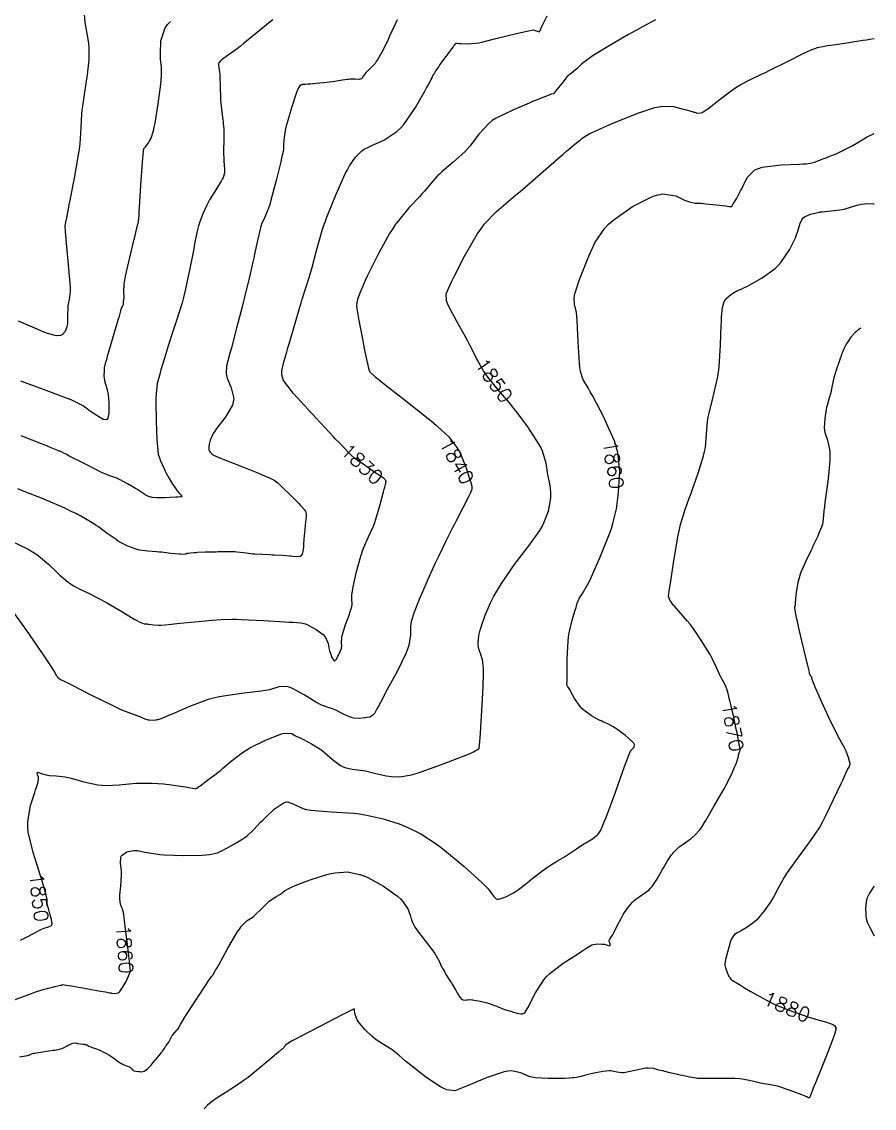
# Model space of a CAD drawing. Header units: metres. Extents: x 837477 to 838477, y 1189014 to 1191014.
# Drawn here: x 838249.4 to 838476.5, y 1189764.5 to 1190054 of the extents above; entities that cross this region are included whole.
import ezdxf

# ---------------------------------------------------------------- set-up
doc = ezdxf.new("R2010")
doc.units = ezdxf.units.M
doc.header["$LTSCALE"] = 0.3
doc.layers.add('COTAS 10', color=1, linetype='Continuous')
doc.styles.get("Standard").update_dxf_attribs({"font": 'simplex.shx'})

msp = doc.modelspace()

# ---------------------------------------------------------------- linework, layer by layer
at = {"layer": 'COTAS 10'}
for points, elevation in [([(838265.829, 1190058.137), (838266.189, 1190053.784), (838267.005, 1190049.288), (838267.138, 1190048.176), (838267.23, 1190047.12), (838267.226, 1190043.784), (838266.884, 1190040.664), (838266.762, 1190039.744), (838266.629, 1190038.801), (838266.051, 1190035.193), (838265.514, 1190031.452), (838265.406, 1190030.424), (838265.315, 1190029.4), (838265.137, 1190025.731), (838264.819, 1190021.448), (838264.641, 1190020.037), (838264.424, 1190018.527), (838263.316, 1190012.262), (838262.173, 1190006.446), (838261.934, 1190005.22), (838261.729, 1190004.161), (838261.271, 1190001.724), (838261.065, 1190000.578), (838261.02, 1190000.334), (838260.979, 1190000.12), (838260.954, 1190000), (838260.873, 1189999.611), (838260.953, 1189997.983), (838261.029, 1189997.065), (838261.129, 1189995.944), (838261.686, 1189990.208), (838262.173, 1189984.341), (838262.229, 1189983.138), (838262.25, 1189982.117), (838262.042, 1189979.952), (838261.709, 1189978.711), (838261.651, 1189978.274), (838261.609, 1189977.795), (838261.583, 1189975.727), (838261.529, 1189973.649), (838261.469, 1189973.164), (838261.39, 1189972.718), (838260.941, 1189971.433), (838260.23, 1189970.625), (838259.985, 1189970.479), (838259.719, 1189970.367), (838258.588, 1189970.245), (838256.268, 1189970.904), (838255.254, 1189971.285), (838254.078, 1189971.752), (838248.485, 1189974.157)], 1790), ([(838246.477, 1189915.665), (838251.097, 1189913.423), (838252.216, 1189912.761), (838253.266, 1189912.08), (838256.477, 1189909.469), (838258.956, 1189907.075), (838259.544, 1189906.531), (838260.089, 1189906.039), (838261.698, 1189904.69), (838263.343, 1189903.615), (838263.909, 1189903.295), (838264.524, 1189902.966), (838267.146, 1189901.698), (838270.292, 1189900.138), (838271.237, 1189899.625), (838272.214, 1189899.076), (838276.012, 1189896.801), (838279.361, 1189894.783), (838280.055, 1189894.396), (838280.649, 1189894.085), (838281.952, 1189893.582), (838282.737, 1189893.531), (838283.004, 1189893.504), (838283.293, 1189893.472), (838284.514, 1189893.308), (838285.809, 1189893.18), (838286.145, 1189893.169), (838286.47, 1189893.169), (838287.563, 1189893.262), (838289.242, 1189893.471), (838289.937, 1189893.546), (838290.732, 1189893.627), (838294.437, 1189893.981), (838298.327, 1189894.34), (838299.238, 1189894.424), (838300.078, 1189894.502), (838302.516, 1189894.73), (838305.437, 1189894.8), (838306.582, 1189894.779), (838307.873, 1189894.739), (838313.749, 1189894.449), (838319.431, 1189894.106), (838320.599, 1189894.034), (838321.592, 1189893.972), (838323.714, 1189893.83), (838324.936, 1189893.514), (838325.36, 1189893.342), (838325.823, 1189893.133), (838327.805, 1189892.076), (838329.646, 1189890.71), (838330.02, 1189890.307), (838330.333, 1189889.894), (838330.967, 1189888.328), (838330.973, 1189888.313), (838331.285, 1189886.739), (838331.392, 1189886.331), (838331.508, 1189885.934), (838332, 1189884.599), (838332.521, 1189883.758), (838332.655, 1189883.673), (838332.784, 1189883.651), (838333.213, 1189884.107), (838333.613, 1189884.953), (838333.724, 1189885.177), (838333.836, 1189885.398), (838334.239, 1189886.16), (838334.54, 1189886.973), (838334.587, 1189887.226), (838334.617, 1189887.49), (838334.595, 1189888.546), (838334.682, 1189889.973), (838334.781, 1189890.472), (838334.912, 1189891.015), (838335.659, 1189893.353), (838336.483, 1189895.633), (838336.663, 1189896.14), (838336.822, 1189896.594), (838337.223, 1189897.784), (838337.394, 1189898.608), (838337.408, 1189898.83), (838337.407, 1189899.049), (838337.285, 1189899.82), (838337.341, 1189901.398), (838337.452, 1189902.126), (838337.605, 1189902.981), (838338.504, 1189907.12), (838339.715, 1189911.613), (838339.937, 1189912.297), (838340.064, 1189912.691), (838340.419, 1189913.697), (838341.75, 1189916.729), (838343.064, 1189919.608), (838343.408, 1189920.518), (838343.743, 1189921.476), (838344.881, 1189925.342), (838345.765, 1189928.754), (838345.939, 1189929.426), (838346.083, 1189929.98), (838346.171, 1189930.313), (838346.35, 1189930.995), (838346.402, 1189931.243), (838346.411, 1189931.312), (838346.418, 1189931.383), (838346.422, 1189931.641), (838346.236, 1189931.961), (838346.123, 1189932.071), (838345.984, 1189932.189), (838345.26, 1189932.689), (838344.187, 1189933.392), (838343.828, 1189933.637), (838343.442, 1189933.904), (838341.826, 1189935.053), (838340.308, 1189936.129), (838339.984, 1189936.35), (838339.702, 1189936.538), (838339.033, 1189936.94), (838338.487, 1189937.305), (838338.283, 1189937.47), (838338.057, 1189937.663), (838337.047, 1189938.588), (838334.921, 1189940.758), (838333.991, 1189941.736), (838332.913, 1189942.876), (838332.411, 1189943.414), (838327.784, 1189948.354), (838322.745, 1189953.868), (838321.723, 1189955.031), (838320.864, 1189956.036), (838319.11, 1189958.354), (838318.686, 1189959.857), (838318.665, 1189960.349), (838318.686, 1189960.874), (838319.11, 1189963.043), (838319.98, 1189966.027), (838320.282, 1189967.065), (838320.61, 1189968.195), (838322.016, 1189973.043), (838323.446, 1189977.894), (838323.789, 1189979.026), (838324.11, 1189980.066), (838325.076, 1189983.06), (838326.005, 1189986.051), (838326.302, 1189987.089), (838326.616, 1189988.219), (838327.892, 1189993.06), (838329.537, 1189998.667), (838329.988, 1190000), (838330.083, 1190000.28), (838330.669, 1190001.92), (838333.111, 1190008.061), (838335.545, 1190013.411), (838336.125, 1190014.552), (838336.665, 1190015.545), (838338.278, 1190017.902), (838339.459, 1190019.078), (838339.727, 1190019.327), (838339.969, 1190019.543), (838340.629, 1190020.045), (838341.729, 1190020.585), (838342.249, 1190020.824), (838342.861, 1190021.103), (838345.849, 1190022.435), (838349.33, 1190024.737), (838350.253, 1190025.627), (838351.159, 1190026.627), (838354.284, 1190031.152), (838356.756, 1190035.48), (838357.251, 1190036.356), (838357.662, 1190037.091), (838358.462, 1190038.582), (838358.681, 1190039.067), (838358.727, 1190039.168), (838358.765, 1190039.255), (838358.85, 1190039.452), (838358.901, 1190039.56), (838358.918, 1190039.59), (838358.936, 1190039.622), (838359.013, 1190039.74), (838359.086, 1190039.845), (838359.116, 1190039.89), (838359.152, 1190039.947), (838359.182, 1190039.99), (838359.192, 1190040.003), (838359.203, 1190040.015), (838359.252, 1190040.063), (838359.34, 1190040.192), (838359.376, 1190040.255), (838359.418, 1190040.331), (838359.612, 1190040.704), (838360.186, 1190041.589), (838360.467, 1190041.986), (838360.801, 1190042.45), (838362.45, 1190044.676), (838364.06, 1190046.835), (838364.37, 1190047.257), (838364.62, 1190047.602), (838365.036, 1190048.212), (838365.096, 1190048.289), (838365.123, 1190048.297), (838365.154, 1190048.3), (838365.305, 1190048.266), (838365.835, 1190048.196), (838366.106, 1190048.177), (838366.431, 1190048.158), (838368.051, 1190048.091), (838370.359, 1190048.255), (838371.117, 1190048.383), (838371.927, 1190048.545), (838375.284, 1190049.427), (838375.33, 1190049.441), (838381.515, 1190050.965), (838385.667, 1190051.796), (838387.328, 1190051.242), (838388.02, 1190052.904), (838389.404, 1190055.535)], 1830), ([(838418.269, 1190054.496), (838414.972, 1190052.744), (838411.043, 1190050.531), (838409.958, 1190049.911), (838408.875, 1190049.289), (838404.972, 1190047.013), (838401.627, 1190044.958), (838400.896, 1190044.474), (838400.248, 1190044.027), (838398.61, 1190042.718), (838397.527, 1190041.692), (838397.229, 1190041.424), (838396.932, 1190041.162), (838395.865, 1190040.271), (838394.719, 1190039.362), (838394.592, 1190039.262), (838393.634, 1190037.923), (838391.556, 1190035.512), (838391.058, 1190034.764), (838390.559, 1190034.681), (838388.898, 1190034.016), (838385.988, 1190032.936), (838385.491, 1190032.686), (838384.522, 1190032.233), (838380.17, 1190030.445), (838375.736, 1190028.299), (838374.715, 1190027.619), (838373.784, 1190026.903), (838371.17, 1190024.006), (838368.881, 1190020.952), (838368.155, 1190020.136), (838367.389, 1190019.333), (838364.29, 1190016.538), (838361.335, 1190014.025), (838360.659, 1190013.399), (838360.046, 1190012.804), (838358.347, 1190010.907), (838356.661, 1190008.87), (838356.056, 1190008.187), (838355.39, 1190007.453), (838352.488, 1190004.369), (838349.203, 1190000.34), (838348.971, 1190000), (838348.298, 1189999.011), (838347.393, 1189997.588), (838344.141, 1189991.674), (838341.445, 1189986.173), (838340.892, 1189985.011), (838340.424, 1189984.005), (838339.429, 1189981.674), (838339.034, 1189980.496), (838338.943, 1189980.218), (838338.86, 1189979.959), (838338.625, 1189979.196), (838338.602, 1189978.08), (838338.652, 1189977.599), (838338.726, 1189977.043), (838339.196, 1189974.414), (838339.828, 1189971.233), (838340.003, 1189970.329), (838340.179, 1189969.416), (838340.817, 1189966.035), (838341.396, 1189963.138), (838341.535, 1189962.53), (838341.664, 1189962.006), (838342.052, 1189960.817), (838343.66, 1189959.28), (838344.557, 1189958.538), (838345.651, 1189957.657), (838351.235, 1189953.333), (838357.235, 1189948.623), (838358.591, 1189947.5), (838359.814, 1189946.455), (838360.026, 1189946.257), (838363.127, 1189943.333), (838365.321, 1189940.514), (838365.839, 1189939.66), (838366.317, 1189938.774), (838366.475, 1189938.383), (838367.719, 1189935.306), (838368.654, 1189932.296), (838368.837, 1189931.698), (838368.988, 1189931.203), (838369.259, 1189930.262), (838369.302, 1189929.968), (838369.308, 1189929.88), (838369.312, 1189929.789), (838369.311, 1189929.681), (838369.306, 1189929.436), (838368.928, 1189928.449), (838368.697, 1189927.959), (838368.412, 1189927.374), (838366.926, 1189924.48), (838365.095, 1189920.952), (838364.591, 1189919.969), (838364.089, 1189918.982), (838362.288, 1189915.395), (838360.475, 1189911.667), (838359.965, 1189910.592), (838359.453, 1189909.499), (838357.574, 1189905.395), (838355.852, 1189901.486), (838355.438, 1189900.515), (838355.051, 1189899.592), (838353.881, 1189896.664), (838353.13, 1189894.142), (838353.007, 1189893.475), (838352.921, 1189892.822), (838352.919, 1189890.579), (838352.519, 1189887.771), (838352.182, 1189886.763), (838351.747, 1189885.654), (838349.36, 1189880.813), (838346.735, 1189876.009), (838346.15, 1189874.923), (838345.627, 1189873.944), (838344.249, 1189871.289), (838344.011, 1189870.876), (838343.329, 1189869.691), (838343.093, 1189869.378), (838342.867, 1189869.121), (838342.118, 1189868.659), (838341.275, 1189868.553), (838340.988, 1189868.52), (838340.679, 1189868.485), (838339.368, 1189868.347), (838337.796, 1189868.444), (838337.321, 1189868.558), (838336.83, 1189868.71), (838334.912, 1189869.573), (838333.04, 1189870.513), (838332.576, 1189870.714), (838332.136, 1189870.889), (838330.747, 1189871.306), (838329.051, 1189871.97), (838328.418, 1189872.302), (838327.715, 1189872.697), (838324.585, 1189874.655), (838321.373, 1189876.418), (838320.617, 1189876.689), (838319.92, 1189876.867), (838317.883, 1189876.727), (838315.341, 1189876.005), (838314.325, 1189875.815), (838313.173, 1189875.63), (838307.883, 1189875.001), (838302.002, 1189874.108), (838300.477, 1189873.757), (838298.997, 1189873.36), (838294.025, 1189871.555), (838290.049, 1189869.784), (838289.196, 1189869.411), (838288.452, 1189869.088), (838286.66, 1189868.341), (838285.607, 1189868.007), (838285.329, 1189867.943), (838285.056, 1189867.893), (838284.116, 1189867.815), (838283.284, 1189867.874), (838283.079, 1189867.909), (838282.885, 1189867.953), (838282.274, 1189868.181), (838281.42, 1189868.548), (838281.071, 1189868.68), (838280.675, 1189868.825), (838278.84, 1189869.459), (838275.878, 1189870.668), (838274.77, 1189871.176), (838273.537, 1189871.759), (838268.048, 1189874.488), (838262.923, 1189877.102), (838261.921, 1189877.611), (838261.099, 1189878.028), (838259.636, 1189878.76), (838259.374, 1189878.903), (838259.31, 1189878.948), (838259.249, 1189878.996), (838259.06, 1189879.191), (838258.903, 1189879.402), (838258.864, 1189879.461), (838258.826, 1189879.519), (838258.701, 1189879.73), (838258.44, 1189880.181), (838258.315, 1189880.39), (838258.167, 1189880.636), (838257.447, 1189881.831), (838255.872, 1189884.237), (838255.186, 1189885.246), (838254.392, 1189886.405), (838250.621, 1189891.831), (838246.832, 1189897.163)], 1840), ([(838349.392, 1190054.474), (838348.415, 1190052.378), (838348.188, 1190051.886), (838347.98, 1190051.433), (838347.386, 1190050.115), (838346.786, 1190048.815), (838346.574, 1190048.373), (838346.342, 1190047.896), (838345.337, 1190045.874), (838344.172, 1190043.832), (838343.838, 1190043.342), (838343.501, 1190042.883), (838342.241, 1190041.498), (838341.16, 1190040.478), (838340.935, 1190040.25), (838340.741, 1190040.045), (838340.308, 1190039.501), (838340.116, 1190039.153), (838340.074, 1190039.071), (838340.038, 1190038.996), (838339.949, 1190038.779), (838339.64, 1190038.651), (838339.466, 1190038.632), (838339.253, 1190038.62), (838338.163, 1190038.638), (838336.832, 1190038.636), (838336.468, 1190038.612), (838336.105, 1190038.578), (838334.808, 1190038.37), (838333.264, 1190038.101), (838332.746, 1190038.028), (838332.188, 1190037.955), (838329.845, 1190037.7), (838327.704, 1190037.498), (838327.274, 1190037.46), (838326.914, 1190037.428), (838326.203, 1190037.378), (838325.848, 1190037.361), (838325.712, 1190037.352), (838325.561, 1190037.34), (838324.881, 1190037.278), (838324.195, 1190037.206), (838324.04, 1190037.188), (838323.9, 1190037.171), (838323.519, 1190037.117), (838322.994, 1190036.148), (838322.764, 1190035.555), (838322.497, 1190034.821), (838321.223, 1190030.998), (838319.987, 1190026.805), (838319.743, 1190025.839), (838319.542, 1190024.956), (838319.173, 1190022.471), (838319.103, 1190020.876), (838319.09, 1190020.555), (838319.081, 1190020.286), (838319.072, 1190019.75), (838318.785, 1190018.387), (838318.601, 1190017.598), (838318.371, 1190016.629), (838317.163, 1190011.64), (838315.779, 1190006.4), (838315.439, 1190005.273), (838315.118, 1190004.286), (838314.113, 1190001.89), (838313.275, 1190000.034), (838313.264, 1190000), (838313.059, 1189999.388), (838312.85, 1189998.684), (838312.154, 1189995.662), (838311.424, 1189992.061), (838311.194, 1189990.992), (838310.951, 1189989.893), (838309.974, 1189985.662), (838308.816, 1189980.916), (838308.46, 1189979.491), (838308.089, 1189978.019), (838306.617, 1189972.304), (838305.249, 1189967.104), (838304.942, 1189965.957), (838304.667, 1189964.936), (838303.935, 1189962.304), (838303.805, 1189960.309), (838303.91, 1189959.688), (838304.075, 1189959.039), (838305.181, 1189956.45), (838305.846, 1189953.547), (838305.733, 1189952.7), (838305.492, 1189951.834), (838303.55, 1189948.551), (838301.251, 1189945.554), (838300.784, 1189944.868), (838300.391, 1189944.245), (838299.586, 1189942.516), (838299.327, 1189941.39), (838299.279, 1189941.147), (838299.241, 1189940.934), (838299.187, 1189940.414), (838299.199, 1189940.143), (838299.202, 1189940.087), (838299.206, 1189940.039), (838299.219, 1189939.934), (838299.235, 1189939.879), (838299.247, 1189939.845), (838299.273, 1189939.78), (838299.307, 1189939.707), (838299.318, 1189939.685), (838299.33, 1189939.663), (838299.378, 1189939.576), (838299.428, 1189939.493), (838299.441, 1189939.473), (838299.454, 1189939.454), (838299.495, 1189939.398), (838299.54, 1189939.345), (838299.555, 1189939.329), (838299.571, 1189939.313), (838299.635, 1189939.248), (838299.702, 1189939.179), (838299.719, 1189939.16), (838299.735, 1189939.14), (838299.79, 1189939.068), (838299.832, 1189939.009), (838299.84, 1189938.997), (838299.847, 1189938.987), (838299.862, 1189938.969), (838300.033, 1189938.813), (838300.177, 1189938.694), (838300.222, 1189938.661), (838300.269, 1189938.627), (838300.458, 1189938.503), (838301.669, 1189937.984), (838302.361, 1189937.701), (838303.208, 1189937.357), (838307.553, 1189935.614), (838311.977, 1189933.84), (838312.873, 1189933.477), (838313.627, 1189933.171), (838315.164, 1189932.528), (838315.763, 1189932.248), (838315.926, 1189932.17), (838316.088, 1189932.092), (838316.661, 1189931.81), (838317.653, 1189931.035), (838318.079, 1189930.647), (838318.571, 1189930.184), (838320.894, 1189927.883), (838323.155, 1189925.578), (838323.607, 1189925.112), (838323.984, 1189924.72), (838324.719, 1189923.925), (838324.92, 1189923.646), (838324.96, 1189923.58), (838324.994, 1189923.518), (838325.06, 1189923.332), (838325.083, 1189923.166), (838325.09, 1189923.117), (838325.098, 1189923.066), (838325.126, 1189922.869), (838325.131, 1189922.543), (838325.123, 1189922.41), (838325.112, 1189922.259), (838325.041, 1189921.559), (838324.929, 1189920.498), (838324.893, 1189920.119), (838324.853, 1189919.703), (838324.689, 1189917.893), (838324.535, 1189916.067), (838324.501, 1189915.642), (838324.472, 1189915.251), (838324.399, 1189914.127), (838324.324, 1189913.279), (838324.293, 1189913.061), (838324.258, 1189912.851), (838324.095, 1189912.152), (838323.758, 1189911.647), (838323.614, 1189911.558), (838323.448, 1189911.491), (838322.662, 1189911.433), (838321.504, 1189911.529), (838321.102, 1189911.56), (838320.666, 1189911.592), (838318.797, 1189911.722), (838316.706, 1189911.849), (838316.13, 1189911.879), (838315.554, 1189911.907), (838313.484, 1189911.99), (838311.47, 1189912.105), (838310.93, 1189912.152), (838310.397, 1189912.207), (838308.537, 1189912.461), (838306.701, 1189912.689), (838306.183, 1189912.728), (838305.662, 1189912.755), (838303.745, 1189912.765), (838301.718, 1189912.703), (838301.126, 1189912.686), (838300.522, 1189912.668), (838298.233, 1189912.602), (838296.186, 1189912.528), (838295.735, 1189912.506), (838295.334, 1189912.482), (838294.303, 1189912.39), (838293.729, 1189912.31), (838293.617, 1189912.294), (838293.525, 1189912.281), (838293.359, 1189912.257), (838293.263, 1189912.228), (838293.214, 1189912.212), (838293.156, 1189912.193), (838292.866, 1189912.095), (838292.08, 1189912.057), (838291.708, 1189912.076), (838291.27, 1189912.108), (838289.134, 1189912.329), (838286.618, 1189912.605), (838285.941, 1189912.671), (838285.272, 1189912.734), (838282.926, 1189912.924), (838280.721, 1189913.219), (838280.141, 1189913.348), (838279.574, 1189913.496), (838277.637, 1189914.203), (838275.672, 1189915.239), (838275.088, 1189915.596), (838274.487, 1189915.984), (838272.17, 1189917.637), (838269.804, 1189919.36), (838269.173, 1189919.792), (838268.551, 1189920.204), (838266.389, 1189921.531), (838264.632, 1189922.517), (838264.266, 1189922.715), (838263.952, 1189922.88), (838263.25, 1189923.206), (838262.745, 1189923.408), (838262.555, 1189923.495), (838262.342, 1189923.596), (838261.394, 1189924.073), (838259.688, 1189924.866), (838258.998, 1189925.166), (838258.215, 1189925.501), (838254.6, 1189926.998), (838250.493, 1189928.672), (838249.4, 1189929.117), (838248.325, 1189929.555)], 1820), ([(838249.046, 1189958.322), (838255.09, 1189956.11), (838261.194, 1189953.794), (838262.452, 1189953.279), (838263.524, 1189952.82), (838265.835, 1189951.619), (838266.891, 1189950.819), (838267.171, 1189950.612), (838267.446, 1189950.412), (838268.396, 1189949.74), (838269.363, 1189949.107), (838269.648, 1189948.931), (838269.941, 1189948.754), (838271.065, 1189948.111), (838272.023, 1189947.964), (838272.211, 1189948.1), (838272.367, 1189948.313), (838272.654, 1189949.719), (838272.685, 1189951.502), (838272.68, 1189951.952), (838272.668, 1189952.384), (838272.576, 1189953.788), (838272.387, 1189955.065), (838272.314, 1189955.416), (838272.233, 1189955.767), (838271.867, 1189957.028), (838271.533, 1189958.225), (838271.472, 1189958.536), (838271.425, 1189958.837), (838271.367, 1189959.85), (838271.397, 1189960.72), (838271.406, 1189960.932), (838271.414, 1189961.13), (838271.445, 1189961.74), (838271.789, 1189963.236), (838271.995, 1189963.992), (838272.249, 1189964.897), (838273.565, 1189969.403), (838274.893, 1189973.891), (838275.155, 1189974.784), (838275.371, 1189975.526), (838275.768, 1189976.944), (838275.895, 1189977.377), (838275.94, 1189977.497), (838275.99, 1189977.618), (838276.209, 1189978.059), (838276.405, 1189978.502), (838276.442, 1189978.624), (838276.47, 1189978.747), (838276.508, 1189979.19), (838276.513, 1189979.582), (838276.521, 1189979.673), (838276.531, 1189979.756), (838276.595, 1189979.991), (838276.634, 1189980.401), (838276.63, 1189980.595), (838276.62, 1189980.823), (838276.527, 1189981.936), (838276.698, 1189984.168), (838276.854, 1189985.102), (838277.056, 1189986.173), (838278.178, 1189991.182), (838279.345, 1189996.028), (838279.577, 1189996.996), (838279.769, 1189997.801), (838280.13, 1189999.36), (838280.224, 1189999.795), (838280.248, 1189999.892), (838280.271, 1189999.979), (838280.278, 1190000), (838280.343, 1190000.208), (838280.406, 1190000.386), (838280.422, 1190000.44), (838280.439, 1190000.497), (838280.494, 1190000.719), (838280.624, 1190002.354), (838280.688, 1190003.301), (838280.763, 1190004.463), (838281.135, 1190010.446), (838281.531, 1190016.429), (838281.622, 1190017.592), (838281.705, 1190018.54), (838281.938, 1190020.18), (838282.161, 1190020.47), (838282.238, 1190020.567), (838282.321, 1190020.671), (838282.678, 1190021.108), (838283.104, 1190021.685), (838283.231, 1190021.877), (838283.362, 1190022.084), (838283.87, 1190022.948), (838284.484, 1190024.931), (838284.682, 1190025.843), (838284.892, 1190026.913), (838285.754, 1190032.085), (838286.451, 1190037.369), (838286.558, 1190038.509), (838286.627, 1190039.509), (838286.564, 1190041.952), (838286.356, 1190043.94), (838286.334, 1190044.653), (838286.327, 1190045.436), (838286.43, 1190048.851), (838287.572, 1190052.374), (838288.221, 1190053.225), (838289.014, 1190054.023)], 1800), ([(838316.298, 1190054.513), (838315.577, 1190053.932), (838312.1, 1190051.073), (838308.391, 1190048.044), (838307.522, 1190047.357), (838306.723, 1190046.735), (838304.41, 1190045.037), (838302.881, 1190043.959), (838302.576, 1190043.729), (838302.323, 1190043.528), (838301.837, 1190043.048), (838301.754, 1190042.674), (838301.756, 1190042.54), (838301.768, 1190042.392), (838301.9, 1190041.747), (838302.069, 1190040.532), (838302.104, 1190040.025), (838302.135, 1190039.444), (838302.204, 1190036.728), (838302.298, 1190033.725), (838302.343, 1190032.964), (838302.397, 1190032.233), (838302.664, 1190029.843), (838302.937, 1190027.817), (838302.996, 1190027.315), (838303.047, 1190026.838), (838303.17, 1190025.329), (838303.217, 1190023.972), (838303.22, 1190023.592), (838303.219, 1190023.209), (838303.181, 1190021.808), (838303.15, 1190020.253), (838303.154, 1190019.773), (838303.163, 1190019.272), (838303.242, 1190017.283), (838303.333, 1190015.426), (838303.35, 1190015.008), (838303.365, 1190014.631), (838303.387, 1190013.614), (838303.03, 1190012.475), (838302.805, 1190012.021), (838302.526, 1190011.506), (838301.06, 1190009.144), (838299.421, 1190006.496), (838299.033, 1190005.802), (838298.672, 1190005.124), (838297.606, 1190002.813), (838296.828, 1190000.703), (838296.65, 1190000.151), (838296.604, 1190000), (838296.487, 1189999.614), (838296.033, 1189997.792), (838295.523, 1189995.207), (838295.326, 1189994.189), (838295.105, 1189993.039), (838294.102, 1189987.792), (838292.865, 1189982.015), (838292.495, 1189980.53), (838292.114, 1189979.096), (838290.639, 1189974.329), (838289.194, 1189970.094), (838288.832, 1189968.994), (838288.486, 1189967.925), (838287.372, 1189964.329), (838286.47, 1189961.228), (838286.257, 1189960.472), (838286.061, 1189959.76), (838285.486, 1189957.557), (838285.151, 1189954.86), (838285.106, 1189953.836), (838285.081, 1189952.691), (838285.165, 1189947.557), (838285.388, 1189942.612), (838285.451, 1189941.588), (838285.515, 1189940.712), (838285.749, 1189938.793), (838286.047, 1189937.788), (838286.15, 1189937.489), (838286.262, 1189937.18), (838286.741, 1189935.989), (838287.362, 1189934.658), (838287.563, 1189934.261), (838287.777, 1189933.851), (838288.657, 1189932.267), (838289.57, 1189930.754), (838289.805, 1189930.39), (838290.033, 1189930.048), (838290.793, 1189929.012), (838291.403, 1189928.264), (838291.537, 1189928.104), (838291.655, 1189927.966), (838291.953, 1189927.638), (838292.026, 1189927.48), (838292.003, 1189927.448), (838291.961, 1189927.421), (838291.65, 1189927.367), (838290.973, 1189927.327), (838290.7, 1189927.31), (838290.389, 1189927.29), (838288.956, 1189927.194), (838287.378, 1189927.113), (838286.975, 1189927.102), (838286.588, 1189927.096), (838285.314, 1189927.115), (838284.238, 1189927.219), (838283.976, 1189927.267), (838283.73, 1189927.322), (838282.968, 1189927.59), (838282.278, 1189927.958), (838282.076, 1189928.076), (838281.869, 1189928.202), (838281.083, 1189928.717), (838280.037, 1189929.392), (838279.666, 1189929.618), (838279.26, 1189929.862), (838277.501, 1189930.887), (838275.616, 1189931.89), (838275.131, 1189932.121), (838274.662, 1189932.331), (838273.098, 1189932.92), (838271.063, 1189933.734), (838270.296, 1189934.086), (838269.441, 1189934.492), (838265.617, 1189936.417), (838262.043, 1189938.267), (838261.345, 1189938.627), (838260.773, 1189938.92), (838259.763, 1189939.428), (838259.523, 1189939.526), (838259.345, 1189939.598), (838258.941, 1189939.763), (838257.166, 1189940.473), (838256.208, 1189940.855), (838255.049, 1189941.317), (838249.179, 1189943.656)], 1810), ([(838249.076, 1189809.262), (838249.779, 1189809.618), (838250.454, 1189809.966), (838252.65, 1189811.164), (838254.463, 1189812.115), (838254.896, 1189812.308), (838255.3, 1189812.47), (838256.51, 1189812.801), (838257.254, 1189813.18), (838257.364, 1189813.371), (838257.432, 1189813.601), (838257.331, 1189814.744), (838256.973, 1189816.039), (838256.879, 1189816.364), (838256.787, 1189816.674), (838256.475, 1189817.673), (838256.248, 1189818.49), (838256.21, 1189818.685), (838256.183, 1189818.867), (838256.175, 1189819.413), (838256.115, 1189820.179), (838256.056, 1189820.499), (838255.978, 1189820.866), (838255.543, 1189822.584), (838254.719, 1189825.348), (838254.397, 1189826.375), (838254.033, 1189827.517), (838252.833, 1189831.195), (838252.379, 1189832.584), (838251.104, 1189838.05), (838250.979, 1189839.443), (838250.953, 1189840.784), (838251.686, 1189845.19), (838252.838, 1189848.621), (838253.077, 1189849.347), (838253.281, 1189849.976), (838253.73, 1189851.439), (838253.84, 1189852.251), (838253.83, 1189852.469), (838253.804, 1189852.684), (838253.565, 1189853.439), (838253.504, 1189853.929), (838253.59, 1189853.977), (838253.72, 1189853.988), (838254.562, 1189853.712), (838255.866, 1189853.287), (838256.288, 1189853.205), (838256.736, 1189853.137), (838258.574, 1189853.018), (838260.923, 1189852.772), (838261.693, 1189852.624), (838262.516, 1189852.441), (838265.918, 1189851.491), (838269.64, 1189850.646), (838270.664, 1189850.529), (838271.685, 1189850.462), (838275.348, 1189850.644), (838278.904, 1189851.029), (838279.858, 1189851.09), (838280.798, 1189851.131), (838284.083, 1189851.118), (838287.099, 1189850.925), (838287.87, 1189850.854), (838288.614, 1189850.775), (838291.068, 1189850.425), (838293.037, 1189850.081), (838293.475, 1189850.007), (838293.867, 1189849.941), (838294.893, 1189849.775), (838295.509, 1189849.71), (838295.642, 1189849.707), (838295.758, 1189849.71), (838296.041, 1189849.778), (838296.455, 1189850.081), (838296.654, 1189850.233), (838296.889, 1189850.414), (838298.043, 1189851.316), (838299.311, 1189852.293), (838299.619, 1189852.522), (838299.907, 1189852.732), (838300.793, 1189853.342), (838301.927, 1189854.2), (838302.373, 1189854.567), (838302.876, 1189854.99), (838305.167, 1189856.985), (838308.185, 1189859.282), (838309.146, 1189859.895), (838310.162, 1189860.498), (838314.284, 1189862.594), (838318.09, 1189864.091), (838318.907, 1189864.317), (838319.621, 1189864.461), (838321.345, 1189864.298), (838322.263, 1189863.724), (838322.469, 1189863.608), (838322.655, 1189863.511), (838323.152, 1189863.316), (838323.895, 1189863.01), (838324.235, 1189862.843), (838324.634, 1189862.641), (838326.561, 1189861.611), (838328.829, 1189860.204), (838329.442, 1189859.763), (838330.05, 1189859.299), (838332.194, 1189857.44), (838334.278, 1189855.816), (838334.848, 1189855.502), (838335.416, 1189855.246), (838337.44, 1189854.808), (838339.618, 1189854.6), (838340.282, 1189854.49), (838340.973, 1189854.356), (838343.688, 1189853.68), (838346.427, 1189853.034), (838347.134, 1189852.918), (838347.817, 1189852.831), (838350.097, 1189852.744), (838353.208, 1189853.345), (838354.415, 1189853.691), (838355.773, 1189854.115), (838360.241, 1189855.697), (838361.926, 1189856.294), (838367.691, 1189858.553), (838368.803, 1189859.027), (838369.706, 1189859.436), (838371.221, 1189860.364), (838371.422, 1189862.218), (838371.497, 1189863.21), (838371.58, 1189864.411), (838371.95, 1189870.475), (838372.279, 1189876.718), (838372.337, 1189878.03), (838372.38, 1189879.163), (838372.416, 1189881.75), (838372.262, 1189883.158), (838372.187, 1189883.547), (838372.096, 1189883.936), (838371.651, 1189885.338), (838371.22, 1189886.619), (838371.138, 1189886.932), (838371.074, 1189887.227), (838370.977, 1189888.141), (838371.017, 1189888.973), (838371.038, 1189889.217), (838371.063, 1189889.466), (838371.191, 1189890.413), (838371.542, 1189891.842), (838371.709, 1189892.396), (838371.906, 1189893.018), (838372.869, 1189895.834), (838374.235, 1189899.122), (838374.686, 1189900.041), (838375.169, 1189900.964), (838377.175, 1189904.329), (838379.637, 1189907.925), (838380.407, 1189908.994), (838381.215, 1189910.094), (838384.452, 1189914.329), (838387.376, 1189918.445), (838387.987, 1189919.47), (838388.511, 1189920.445), (838389.688, 1189923.552), (838390.168, 1189926.004), (838390.254, 1189926.566), (838390.318, 1189927.077), (838390.38, 1189928.503), (838390.269, 1189929.607), (838390.225, 1189929.916), (838390.175, 1189930.225), (838389.944, 1189931.353), (838389.652, 1189932.818), (838389.562, 1189933.34), (838389.469, 1189933.913), (838389.102, 1189936.401), (838388.129, 1189939.575), (838387.653, 1189940.58), (838387.088, 1189941.639), (838384.398, 1189945.771), (838384.302, 1189945.918), (838381.024, 1189950.271), (838380.149, 1189951.377), (838379.974, 1189951.594), (838379.287, 1189952.439), (838376.293, 1189955.918), (838373.647, 1189959.143), (838373.006, 1189960.046), (838372.404, 1189960.953), (838370.559, 1189964.266), (838369.102, 1189967.175), (838368.772, 1189967.832), (838368.206, 1189968.899), (838367.61, 1189970.001), (838365.201, 1189974.266), (838363.186, 1189978.103), (838362.837, 1189978.935), (838362.58, 1189979.666), (838362.409, 1189981.474), (838363.42, 1189983.709), (838363.908, 1189984.711), (838364.487, 1189985.878), (838367.33, 1189991.474), (838370.726, 1189997.371), (838371.654, 1189998.728), (838372.575, 1189999.966), (838372.607, 1190000), (838375.857, 1190003.439), (838379.623, 1190006.612), (838380.851, 1190007.659), (838382.158, 1190008.78), (838387.546, 1190013.439), (838392.555, 1190017.779), (838393.624, 1190018.699), (838394.555, 1190019.496), (838396.767, 1190021.357), (838397.942, 1190022.304), (838398.219, 1190022.526), (838398.474, 1190022.73), (838399.222, 1190023.321), (838400.25, 1190023.941), (838400.682, 1190024.163), (838401.179, 1190024.408), (838403.508, 1190025.473), (838406.713, 1190026.841), (838407.762, 1190027.276), (838408.881, 1190027.736), (838413.508, 1190029.6), (838418.073, 1190031.102), (838419.154, 1190031.333), (838420.155, 1190031.485), (838423.107, 1190031.363), (838425.239, 1190030.796), (838425.723, 1190030.666), (838426.16, 1190030.547), (838427.356, 1190030.215), (838428.222, 1190029.973), (838428.452, 1190029.911), (838428.678, 1190029.852), (838429.458, 1190029.653), (838430.332, 1190029.71), (838430.617, 1190029.811), (838430.921, 1190029.949), (838432.174, 1190030.755), (838433.746, 1190031.971), (838434.25, 1190032.367), (838434.784, 1190032.789), (838436.965, 1190034.53), (838439.393, 1190036.298), (838440.084, 1190036.737), (838440.782, 1190037.155), (838443.37, 1190038.484), (838446.51, 1190039.963), (838447.556, 1190040.476), (838448.678, 1190041.033), (838453.37, 1190043.42), (838457.762, 1190045.619), (838458.696, 1190046.059), (838459.506, 1190046.426), (838461.413, 1190047.14), (838463.274, 1190047.476), (838464.057, 1190047.604), (838464.955, 1190047.748), (838469.163, 1190048.394), (838473.5, 1190049.044), (838474.479, 1190049.19), (838475.362, 1190049.322), (838476.514, 1190049.491)], 1850), ([(838247.585, 1189793.472), (838251.941, 1189795.072), (838252.846, 1189795.394), (838253.621, 1189795.663), (838255.331, 1189796.198), (838256.138, 1189796.383), (838256.343, 1189796.432), (838256.539, 1189796.481), (838257.184, 1189796.649), (838257.817, 1189796.814), (838258.008, 1189796.861), (838258.205, 1189796.907), (838258.97, 1189797.078), (838259.65, 1189797.234), (838259.794, 1189797.272), (838259.918, 1189797.307), (838260.205, 1189797.413), (838261.268, 1189797.314), (838261.881, 1189797.22), (838262.633, 1189797.096), (838266.498, 1189796.409), (838270.353, 1189795.702), (838271.098, 1189795.566), (838271.704, 1189795.455), (838272.726, 1189795.272), (838273.004, 1189795.228), (838273.14, 1189795.206), (838273.301, 1189795.18), (838274.096, 1189795.047), (838275.039, 1189795.231), (838275.293, 1189795.404), (838275.545, 1189795.629), (838276.43, 1189796.884), (838277.169, 1189798.288), (838277.328, 1189798.608), (838277.468, 1189798.898), (838277.809, 1189799.696), (838277.995, 1189800.208), (838278.037, 1189800.318), (838278.074, 1189800.414), (838278.174, 1189800.645), (838278.241, 1189800.766), (838278.258, 1189800.792), (838278.274, 1189800.815), (838278.327, 1189800.874), (838278.232, 1189802.022), (838278.156, 1189802.731), (838278.057, 1189803.611), (838277.518, 1189808.205), (838276.96, 1189812.865), (838276.849, 1189813.786), (838276.757, 1189814.547), (838276.583, 1189815.965), (838276.535, 1189816.29), (838276.523, 1189816.363), (838276.511, 1189816.428), (838276.473, 1189816.6), (838276.438, 1189816.734), (838276.429, 1189816.775), (838276.42, 1189816.818), (838276.387, 1189816.989), (838276.343, 1189817.174), (838276.328, 1189817.227), (838276.31, 1189817.28), (838276.234, 1189817.475), (838276.194, 1189817.574), (838276.098, 1189817.809), (838276.043, 1189817.95), (838275.981, 1189818.111), (838275.694, 1189818.865), (838275.496, 1189820.155), (838275.489, 1189820.654), (838275.504, 1189821.214), (838275.731, 1189823.751), (838275.95, 1189826.457), (838275.959, 1189827.124), (838275.946, 1189827.755), (838275.713, 1189829.74), (838275.737, 1189831.269), (838275.885, 1189831.614), (838276.095, 1189831.924), (838277.368, 1189832.76), (838279.129, 1189833.13), (838279.647, 1189833.146), (838280.178, 1189833.126), (838282.205, 1189832.742), (838285.062, 1189832.226), (838286.116, 1189832.123), (838287.284, 1189832.036), (838292.451, 1189831.867), (838297.444, 1189831.939), (838298.501, 1189832.004), (838299.418, 1189832.09), (838301.553, 1189832.565), (838302.989, 1189833.289), (838303.463, 1189833.533), (838303.971, 1189833.794), (838306.086, 1189834.893), (838308.285, 1189836.225), (838308.846, 1189836.634), (838309.386, 1189837.06), (838311.166, 1189838.743), (838313.005, 1189840.662), (838313.583, 1189841.237), (838314.191, 1189841.831), (838316.633, 1189844.132), (838319.037, 1189845.811), (838319.621, 1189846.012), (838320.169, 1189846.1), (838321.85, 1189845.464), (838324.265, 1189844.318), (838325.275, 1189844.084), (838326.434, 1189843.886), (838331.85, 1189843.471), (838337.851, 1189843.078), (838339.378, 1189842.894), (838340.847, 1189842.677), (838345.663, 1189841.621), (838349.894, 1189840.236), (838350.994, 1189839.812), (838352.063, 1189839.37), (838355.663, 1189837.626), (838359.512, 1189835.154), (838360.737, 1189834.252), (838362.032, 1189833.257), (838367.287, 1189828.877), (838371.951, 1189824.632), (838372.874, 1189823.721), (838373.637, 1189822.924), (838375.063, 1189821.001), (838375.801, 1189820.258), (838376.132, 1189820.206), (838376.516, 1189820.22), (838378.359, 1189820.823), (838380.376, 1189821.871), (838380.871, 1189822.166), (838381.339, 1189822.462), (838382.797, 1189823.547), (838384.235, 1189824.749), (838384.434, 1189824.91), (838384.69, 1189825.118), (838385.17, 1189825.504), (838387.109, 1189827.03), (838389.147, 1189828.536), (838389.69, 1189828.91), (838390.224, 1189829.264), (838392.072, 1189830.385), (838393.942, 1189831.48), (838394.489, 1189831.817), (838395.049, 1189832.169), (838397.177, 1189833.565), (838399.174, 1189834.892), (838399.652, 1189835.202), (838400.097, 1189835.486), (838401.432, 1189836.303), (838402.451, 1189837.048), (838402.697, 1189837.286), (838402.927, 1189837.539), (838403.629, 1189838.568), (838404.58, 1189840.77), (838404.967, 1189841.761), (838405.408, 1189842.918), (838407.449, 1189848.475), (838409.461, 1189854.056), (838409.884, 1189855.227), (838410.249, 1189856.236), (838411.084, 1189858.531), (838411.588, 1189859.611), (838411.746, 1189859.855), (838411.911, 1189860.074), (838412.57, 1189860.666), (838412.639, 1189861.407), (838412.433, 1189861.72), (838412.128, 1189862.08), (838410.213, 1189863.77), (838407.938, 1189865.458), (838407.406, 1189865.817), (838406.917, 1189866.129), (838405.508, 1189866.865), (838404.159, 1189867.457), (838403.708, 1189867.679), (838403.223, 1189867.926), (838401.195, 1189869.029), (838399.134, 1189870.514), (838398.63, 1189871.002), (838398.154, 1189871.524), (838396.673, 1189873.689), (838395.601, 1189875.642), (838395.383, 1189876.031), (838395.198, 1189876.353), (838394.817, 1189876.969), (838394.692, 1189877.148), (838394.67, 1189877.195), (838394.653, 1189877.241), (838394.633, 1189877.399), (838394.655, 1189878.539), (838394.663, 1189879.203), (838394.672, 1189880.019), (838394.712, 1189884.227), (838394.935, 1189888.961), (838395.059, 1189890.109), (838395.209, 1189891.186), (838395.979, 1189894.489), (838396.77, 1189896.919), (838396.935, 1189897.446), (838397.076, 1189897.91), (838397.389, 1189899.059), (838397.702, 1189899.899), (838397.843, 1189900.168), (838398.007, 1189900.453), (838398.796, 1189901.612), (838400.108, 1189903.914), (838400.602, 1189904.919), (838401.152, 1189906.082), (838403.612, 1189911.612), (838405.981, 1189917.544), (838406.475, 1189918.961), (838406.898, 1189920.28), (838407.842, 1189924.23), (838408.271, 1189927.779), (838408.37, 1189928.845), (838408.461, 1189929.947), (838408.718, 1189934.23), (838408.192, 1189939.182), (838407.789, 1189940.705), (838407.275, 1189942.296), (838405.389, 1189946.559), (838404.488, 1189948.592), (838401.501, 1189954.219), (838400.86, 1189955.388), (838400.301, 1189956.387), (838399.119, 1189958.322), (838398.954, 1189958.592), (838398.253, 1189960.809), (838398.101, 1189961.818), (838397.967, 1189962.997), (838397.633, 1189968.679), (838397.352, 1189974.348), (838397.251, 1189975.518), (838397.14, 1189976.516), (838396.654, 1189978.679), (838396.522, 1189980.319), (838396.633, 1189980.988), (838396.808, 1189981.749), (838397.976, 1189985.273), (838399.578, 1189989.318), (838400.028, 1189990.409), (838400.48, 1189991.487), (838402.136, 1189995.273), (838404.686, 1189998.981), (838405.692, 1190000), (838405.703, 1190000.011), (838406.855, 1190001.041), (838412.136, 1190004.77), (838417.644, 1190007.477), (838418.939, 1190007.863), (838420.134, 1190008.091), (838423.62, 1190007.602), (838426.141, 1190006.382), (838426.729, 1190006.15), (838427.268, 1190005.962), (838428.816, 1190005.665), (838430.424, 1190005.592), (838431.001, 1190005.546), (838431.636, 1190005.488), (838434.403, 1190005.186), (838436.937, 1190004.883), (838437.424, 1190004.825), (838437.818, 1190004.779), (838438.466, 1190004.705), (838438.515, 1190004.705), (838438.53, 1190004.706), (838438.74, 1190005.056), (838438.868, 1190005.276), (838439.028, 1190005.55), (838439.858, 1190006.986), (838440.911, 1190008.909), (838441.211, 1190009.491), (838441.514, 1190010.095), (838442.638, 1190012.453), (838444.721, 1190014.496), (838445.628, 1190014.901), (838446.679, 1190015.237), (838451.668, 1190015.868), (838456.548, 1190016.049), (838457.529, 1190016.1), (838458.35, 1190016.153), (838459.982, 1190016.347), (838460.568, 1190016.554), (838460.729, 1190016.613), (838460.891, 1190016.674), (838461.474, 1190016.902), (838462.035, 1190017.123), (838462.183, 1190017.18), (838462.328, 1190017.234), (838462.824, 1190017.412), (838463.654, 1190017.726), (838464.01, 1190017.866), (838464.419, 1190018.029), (838466.351, 1190018.81), (838469.013, 1190020.065), (838469.883, 1190020.526), (838470.809, 1190021.036), (838474.636, 1190023.293), (838476.514, 1190024.233)], 1860), ([(838248.769, 1189778.166), (838249.852, 1189778.378), (838250.879, 1189778.564), (838251.078, 1189778.601), (838251.242, 1189778.632), (838251.527, 1189778.691), (838251.597, 1189778.738), (838251.624, 1189778.761), (838251.656, 1189778.788), (838251.799, 1189778.925), (838252.462, 1189779.13), (838252.821, 1189779.2), (838253.256, 1189779.277), (838255.462, 1189779.605), (838257.719, 1189779.918), (838258.186, 1189779.985), (838258.585, 1189780.045), (838259.457, 1189780.19), (838260.028, 1189780.391), (838260.239, 1189780.486), (838260.471, 1189780.598), (838261.498, 1189781.143), (838262.513, 1189781.657), (838262.738, 1189781.75), (838262.939, 1189781.82), (838263.462, 1189781.895), (838263.921, 1189781.819), (838264.081, 1189781.795), (838264.255, 1189781.769), (838265.004, 1189781.666), (838265.698, 1189781.573), (838265.838, 1189781.554), (838265.955, 1189781.538), (838266.187, 1189781.504), (838266.275, 1189781.487), (838266.301, 1189781.482), (838266.327, 1189781.476), (838266.427, 1189781.451), (838266.528, 1189781.419), (838266.555, 1189781.409), (838266.582, 1189781.398), (838266.677, 1189781.354), (838266.825, 1189781.279), (838266.885, 1189781.249), (838266.954, 1189781.215), (838267.273, 1189781.056), (838267.773, 1189780.836), (838267.956, 1189780.763), (838268.158, 1189780.685), (838269.049, 1189780.36), (838269.967, 1189780.015), (838270.187, 1189779.925), (838270.391, 1189779.837), (838271.006, 1189779.539), (838271.565, 1189779.233), (838271.735, 1189779.141), (838271.912, 1189779.045), (838272.604, 1189778.67), (838273.392, 1189778.192), (838273.629, 1189778.031), (838273.875, 1189777.857), (838274.829, 1189777.127), (838275.817, 1189776.43), (838276.084, 1189776.277), (838276.347, 1189776.143), (838277.273, 1189775.802), (838278.041, 1189775.535), (838278.204, 1189775.446), (838278.346, 1189775.351), (838278.683, 1189774.954), (838278.974, 1189774.59), (838279.088, 1189774.516), (838279.217, 1189774.454), (838279.801, 1189774.323), (838280.455, 1189774.275), (838280.628, 1189774.264), (838280.797, 1189774.254), (838281.377, 1189774.226), (838281.948, 1189774.331), (838282.11, 1189774.405), (838282.275, 1189774.498), (838282.887, 1189774.996), (838283.5, 1189775.634), (838283.665, 1189775.815), (838283.829, 1189775.998), (838284.405, 1189776.678), (838284.994, 1189777.387), (838285.165, 1189777.589), (838285.34, 1189777.794), (838286.003, 1189778.552), (838286.624, 1189779.299), (838286.773, 1189779.496), (838286.912, 1189779.69), (838287.33, 1189780.354), (838287.679, 1189780.944), (838287.775, 1189781.09), (838287.869, 1189781.23), (838288.205, 1189781.673), (838288.529, 1189782.118), (838288.616, 1189782.259), (838288.702, 1189782.408), (838289.001, 1189783.008), (838289.361, 1189783.655), (838289.485, 1189783.833), (838289.62, 1189784.01), (838290.194, 1189784.647), (838290.81, 1189785.36), (838290.971, 1189785.585), (838291.128, 1189785.823), (838291.661, 1189786.783), (838292.651, 1189788.498), (838293.096, 1189789.211), (838293.616, 1189790.028), (838296.111, 1189793.839), (838298.512, 1189797.452), (838298.972, 1189798.143), (838299.344, 1189798.701), (838299.948, 1189799.599), (838299.973, 1189799.623), (838299.987, 1189799.635), (838300.012, 1189799.655), (838300.042, 1189799.681), (838300.053, 1189799.691), (838300.065, 1189799.703), (838300.114, 1189799.753), (838300.163, 1189799.807), (838300.185, 1189799.833), (838300.215, 1189799.873), (838300.253, 1189799.928), (838300.269, 1189799.95), (838300.287, 1189799.974), (838300.371, 1189800.088), (838301.021, 1189801.228), (838301.397, 1189801.899), (838301.857, 1189802.726), (838304.224, 1189806.996), (838306.804, 1189811.355), (838307.398, 1189812.237), (838307.941, 1189812.978), (838309.468, 1189814.482), (838310.766, 1189815.319), (838311.164, 1189815.639), (838311.579, 1189815.998), (838313.22, 1189817.615), (838314.886, 1189819.252), (838315.318, 1189819.624), (838315.736, 1189819.96), (838317.142, 1189820.881), (838318.294, 1189821.534), (838318.553, 1189821.702), (838318.787, 1189821.864), (838319.414, 1189822.402), (838320.733, 1189823.155), (838321.402, 1189823.453), (838322.203, 1189823.789), (838326.194, 1189825.326), (838330.679, 1189826.74), (838331.792, 1189826.999), (838332.848, 1189827.2), (838336.194, 1189827.446), (838339.47, 1189826.784), (838340.482, 1189826.412), (838341.538, 1189825.959), (838345.732, 1189823.64), (838349.475, 1189820.955), (838350.247, 1189820.269), (838350.905, 1189819.609), (838352.328, 1189817.437), (838352.911, 1189815.681), (838353.039, 1189815.285), (838353.152, 1189814.926), (838353.442, 1189813.954), (838354.083, 1189812.771), (838354.418, 1189812.279), (838354.821, 1189811.716), (838356.846, 1189809.09), (838358.946, 1189806.331), (838359.397, 1189805.684), (838359.791, 1189805.087), (838360.743, 1189803.352), (838361.251, 1189802.187), (838361.366, 1189801.949), (838361.47, 1189801.747), (838361.75, 1189801.324), (838361.917, 1189801.13), (838361.949, 1189801.073), (838361.974, 1189801.015), (838362.014, 1189800.792), (838362.15, 1189800.429), (838362.236, 1189800.281), (838362.344, 1189800.113), (838362.907, 1189799.338), (838363.644, 1189798.279), (838363.862, 1189797.932), (838364.085, 1189797.562), (838364.939, 1189796.032), (838365.727, 1189794.632), (838365.909, 1189794.344), (838366.075, 1189794.098), (838366.543, 1189793.57), (838366.908, 1189793.381), (838367.009, 1189793.35), (838367.11, 1189793.327), (838367.475, 1189793.322), (838367.863, 1189793.372), (838367.978, 1189793.384), (838368.097, 1189793.396), (838368.556, 1189793.432), (838369.3, 1189793.389), (838369.599, 1189793.35), (838369.938, 1189793.299), (838371.498, 1189793.021), (838373.35, 1189792.573), (838373.873, 1189792.416), (838374.4, 1189792.245), (838376.341, 1189791.508), (838377.984, 1189790.834), (838378.323, 1189790.703), (838378.612, 1189790.597), (838379.238, 1189790.412), (838379.727, 1189790.31), (838379.93, 1189790.255), (838380.162, 1189790.189), (838381.243, 1189789.854), (838382.345, 1189789.608), (838382.59, 1189789.598), (838382.81, 1189789.613), (838383.386, 1189789.874), (838384.066, 1189790.951), (838384.352, 1189791.479), (838384.679, 1189792.107), (838386.209, 1189795.208), (838388.44, 1189798.707), (838389.209, 1189799.586), (838390.043, 1189800.427), (838393.599, 1189803.137), (838396.993, 1189805.262), (838397.724, 1189805.733), (838398.366, 1189806.153), (838399.931, 1189807.245), (838400.972, 1189807.865), (838401.283, 1189807.986), (838401.603, 1189808.086), (838402.845, 1189808.268), (838404.042, 1189808.237), (838404.335, 1189808.203), (838404.611, 1189808.159), (838405.469, 1189807.908), (838406.026, 1189807.773), (838406.111, 1189807.802), (838406.167, 1189807.86), (838406.123, 1189808.309), (838405.936, 1189808.84), (838405.902, 1189808.949), (838405.875, 1189809.042), (838405.844, 1189809.242), (838405.931, 1189809.405), (838405.979, 1189809.474), (838406.037, 1189809.554), (838406.334, 1189809.932), (838406.785, 1189810.636), (838406.817, 1189810.686), (838406.992, 1189811.003), (838407.185, 1189811.368), (838408.035, 1189813.077), (838409.049, 1189815.033), (838409.345, 1189815.552), (838409.649, 1189816.063), (838410.803, 1189817.827), (838412.139, 1189819.412), (838412.557, 1189819.809), (838412.997, 1189820.189), (838414.757, 1189821.41), (838416.499, 1189822.702), (838416.927, 1189823.127), (838417.33, 1189823.58), (838418.59, 1189825.455), (838419.7, 1189827.467), (838420.01, 1189828.005), (838420.321, 1189828.536), (838421.45, 1189830.386), (838422.526, 1189831.977), (838422.803, 1189832.345), (838423.071, 1189832.681), (838423.962, 1189833.633), (838424.548, 1189834.118), (838424.816, 1189834.341), (838425.06, 1189834.524), (838425.308, 1189834.701), (838426.232, 1189835.29), (838427.223, 1189835.967), (838427.513, 1189836.198), (838427.81, 1189836.449), (838428.939, 1189837.517), (838429.923, 1189838.55), (838430.129, 1189838.78), (838430.305, 1189838.984), (838430.701, 1189839.52), (838431.316, 1189840.595), (838431.631, 1189841.14), (838432.009, 1189841.792), (838433.896, 1189845.041), (838435.981, 1189848.703), (838436.484, 1189849.616), (838436.954, 1189850.485), (838438.382, 1189853.261), (838439.406, 1189855.497), (838439.621, 1189856.026), (838439.806, 1189856.516), (838440.228, 1189857.961), (838440.437, 1189858.942), (838440.488, 1189859.14), (838440.537, 1189859.306), (838440.689, 1189859.639), (838440.782, 1189859.802), (838440.793, 1189859.861), (838440.798, 1189859.926), (838440.765, 1189860.21), (838440.654, 1189860.769), (838440.611, 1189861.008), (838440.561, 1189861.283), (838440.335, 1189862.578), (838439.965, 1189864.496), (838439.825, 1189865.163), (838439.668, 1189865.89), (838438.963, 1189869.009), (838438.258, 1189872.061), (838438.101, 1189872.746), (838437.96, 1189873.361), (838437.589, 1189875.004), (838437.222, 1189876.227), (838437.084, 1189876.577), (838437.036, 1189876.691), (838436.93, 1189876.933), (838436.244, 1189878.261), (838435.486, 1189879.673), (838435.287, 1189880.082), (838435.093, 1189880.498), (838434.432, 1189882.066), (838433.446, 1189884.117), (838433.048, 1189884.839), (838432.595, 1189885.626), (838430.506, 1189889.025), (838428.968, 1189891.29), (838428.096, 1189892.573), (838427.44, 1189893.455), (838426.79, 1189894.293), (838424.484, 1189896.959), (838422.671, 1189899.01), (838422.332, 1189899.461), (838422.062, 1189899.861), (838421.677, 1189900.885), (838421.952, 1189902.84), (838422.1, 1189903.828), (838422.278, 1189905.009), (838423.181, 1189910.885), (838424.286, 1189917.195), (838424.592, 1189918.649), (838424.899, 1189919.975), (838426.005, 1189923.709), (838427.234, 1189927.009), (838427.618, 1189928.063), (838428.021, 1189929.178), (838429.634, 1189933.709), (838431.03, 1189938.296), (838431.296, 1189939.446), (838431.511, 1189940.544), (838431.851, 1189944.075), (838432.121, 1189947.55), (838432.292, 1189948.612), (838432.504, 1189949.718), (838433.616, 1189954.075), (838434.755, 1189959.014), (838434.985, 1189960.487), (838435.178, 1189962.006), (838435.563, 1189967.872), (838435.727, 1189973.157), (838435.767, 1189974.032), (838435.779, 1189974.309), (838435.835, 1189975.325), (838436.065, 1189977.872), (838436.544, 1189979.402), (838436.757, 1189979.777), (838437.005, 1189980.131), (838438.193, 1189981.236), (838439.463, 1189982.045), (838439.763, 1189982.212), (838440.042, 1189982.355), (838440.861, 1189982.667), (838442.154, 1189983.225), (838442.73, 1189983.523), (838443.401, 1189983.883), (838446.614, 1189985.702), (838450.065, 1189988.2), (838450.886, 1189988.989), (838451.649, 1189989.819), (838453.917, 1189993.17), (838455.489, 1189996.414), (838455.812, 1189997.178), (838456.087, 1189997.884), (838456.674, 1189999.945), (838456.697, 1190000), (838457.273, 1190001.397), (838457.556, 1190001.718), (838457.888, 1190002.004), (838459.51, 1190002.744), (838461.547, 1190003.184), (838462.141, 1190003.281), (838462.749, 1190003.367), (838465.055, 1190003.586), (838467.335, 1190003.84), (838467.926, 1190003.947), (838468.5, 1190004.07), (838470.43, 1190004.651), (838472.193, 1190005.209), (838472.662, 1190005.318), (838473.123, 1190005.408), (838474.717, 1190005.569), (838476.21, 1190005.481), (838476.514, 1190005.43)], 1870), ([(838472.9, 1189972.321), (838472.138, 1189971.793), (838471.746, 1189971.466), (838471.38, 1189971.133), (838470.281, 1189969.886), (838469.442, 1189968.657), (838469.24, 1189968.336), (838469.051, 1189968.024), (838468.48, 1189966.963), (838468.006, 1189965.897), (838467.879, 1189965.58), (838467.753, 1189965.254), (838467.313, 1189964), (838466.88, 1189962.675), (838466.759, 1189962.304), (838466.636, 1189961.931), (838466.188, 1189960.571), (838465.765, 1189959.135), (838465.658, 1189958.714), (838465.556, 1189958.284), (838465.223, 1189956.646), (838464.9, 1189955.065), (838464.804, 1189954.671), (838464.705, 1189954.295), (838464.324, 1189953.093), (838463.923, 1189951.7), (838463.812, 1189951.205), (838463.7, 1189950.661), (838463.298, 1189948.298), (838463.169, 1189945.773), (838463.231, 1189945.126), (838463.334, 1189944.503), (838464.057, 1189942.442), (838464.675, 1189939.595), (838464.712, 1189938.476), (838464.691, 1189937.215), (838464.379, 1189934.012), (838464.13, 1189931.464), (838463.371, 1189925.864), (838463.225, 1189924.697), (838463.107, 1189923.695), (838462.912, 1189921.464), (838462.679, 1189920.07), (838462.538, 1189919.597), (838462.362, 1189919.086), (838461.786, 1189917.722), (838461.448, 1189916.923), (838460.269, 1189914.433), (838459.926, 1189913.716), (838459.577, 1189912.986), (838458.258, 1189910.247), (838457.1, 1189907.656), (838456.853, 1189907.02), (838456.637, 1189906.418), (838456.122, 1189904.538), (838455.848, 1189902.888), (838455.785, 1189902.433), (838455.726, 1189901.977), (838455.558, 1189900.336), (838455.437, 1189898.934), (838455.409, 1189898.63), (838455.382, 1189898.363), (838455.304, 1189897.7), (838455.551, 1189896.112), (838455.729, 1189895.261), (838455.955, 1189894.233), (838456.274, 1189892.863), (838457.167, 1189889.033), (838458.397, 1189883.874), (838458.634, 1189882.871), (838458.826, 1189882.053), (838459.146, 1189880.632), (838459.176, 1189880.441), (838459.185, 1189880.396), (838459.195, 1189880.356), (838459.234, 1189880.242), (838459.277, 1189880.15), (838459.29, 1189880.122), (838459.303, 1189880.095), (838459.352, 1189879.989), (838459.409, 1189879.88), (838459.427, 1189879.851), (838459.445, 1189879.821), (838459.522, 1189879.715), (838459.597, 1189879.622), (838459.616, 1189879.6), (838459.633, 1189879.581), (838459.688, 1189879.525), (838459.746, 1189879.394), (838459.765, 1189879.327), (838459.786, 1189879.246), (838459.875, 1189878.844), (838460.387, 1189877.488), (838460.676, 1189876.806), (838461.028, 1189875.991), (838462.829, 1189871.939), (838464.861, 1189867.549), (838465.359, 1189866.521), (838465.828, 1189865.574), (838467.29, 1189862.829), (838468.418, 1189860.745), (838468.678, 1189860.215), (838468.915, 1189859.705), (838469.58, 1189858.032), (838469.93, 1189856.709), (838469.969, 1189856.42), (838469.982, 1189856.164), (838469.819, 1189855.518), (838469.503, 1189855.045), (838469.42, 1189854.898), (838469.338, 1189854.745), (838469.059, 1189854.131), (838468.365, 1189852.582), (838468.022, 1189851.839), (838467.614, 1189850.959), (838465.595, 1189846.645), (838463.545, 1189842.354), (838463.117, 1189841.489), (838462.75, 1189840.763), (838461.927, 1189839.31), (838461.477, 1189838.707), (838461.344, 1189838.517), (838461.209, 1189838.318), (838460.69, 1189837.52), (838459.69, 1189836.073), (838459.25, 1189835.465), (838458.74, 1189834.767), (838456.311, 1189831.498), (838453.742, 1189827.894), (838453.143, 1189826.984), (838452.593, 1189826.113), (838451.016, 1189823.288), (838449.639, 1189820.735), (838449.216, 1189820.036), (838448.774, 1189819.34), (838447.026, 1189816.856), (838445.18, 1189814.692), (838444.676, 1189814.199), (838444.176, 1189813.751), (838442.398, 1189812.516), (838440.853, 1189811.674), (838440.501, 1189811.475), (838440.181, 1189811.291), (838439.297, 1189810.746), (838438.619, 1189809.854), (838438.429, 1189809.451), (838438.238, 1189808.979), (838437.542, 1189806.713), (838436.981, 1189804.453), (838436.876, 1189803.987), (838436.792, 1189803.589), (838436.68, 1189802.801), (838436.67, 1189802.728), (838436.708, 1189802.535), (838436.783, 1189802.16), (838436.848, 1189801.947), (838436.927, 1189801.71), (838437.332, 1189800.653), (838437.795, 1189799.629), (838437.911, 1189799.413), (838438.021, 1189799.225), (838438.372, 1189798.791), (838438.695, 1189798.558), (838438.787, 1189798.497), (838438.881, 1189798.439), (838439.227, 1189798.241), (838439.554, 1189798.062), (838439.634, 1189798.015), (838439.711, 1189797.969), (838439.952, 1189797.812), (838440.864, 1189797.252), (838441.363, 1189796.952), (838441.969, 1189796.589), (838443.431, 1189795.718), (838445.049, 1189794.754), (838448.914, 1189792.666), (838450.015, 1189792.143), (838451.129, 1189791.645), (838455.263, 1189790.044), (838459.099, 1189788.776), (838460.024, 1189788.487), (838460.89, 1189788.224), (838463.523, 1189787.501), (838465.32, 1189786.908), (838465.659, 1189786.728), (838465.928, 1189786.541), (838466.326, 1189785.806), (838465.875, 1189784.152), (838465.608, 1189783.386), (838465.281, 1189782.485), (838463.588, 1189778.118), (838461.807, 1189773.665), (838461.424, 1189772.711), (838461.089, 1189771.877), (838460.273, 1189769.869), (838459.839, 1189768.794), (838459.743, 1189768.548), (838459.658, 1189768.325), (838459.439, 1189767.704), (838459.282, 1189767.347), (838459.235, 1189767.29), (838459.188, 1189767.252), (838459.007, 1189767.262), (838458.844, 1189767.372), (838458.809, 1189767.396), (838458.777, 1189767.417), (838458.695, 1189767.47), (838458.062, 1189767.722), (838457.682, 1189767.868), (838457.214, 1189768.048), (838454.786, 1189768.974), (838452.051, 1189769.941), (838451.39, 1189770.146), (838450.771, 1189770.324), (838448.88, 1189770.741), (838447.209, 1189771.019), (838446.728, 1189771.108), (838446.239, 1189771.204), (838444.407, 1189771.595), (838442.697, 1189771.966), (838442.285, 1189772.048), (838441.9, 1189772.122), (838440.732, 1189772.317), (838439.364, 1189772.42), (838439.129, 1189772.427), (838438.854, 1189772.436), (838438.286, 1189772.446), (838435.757, 1189772.44), (838433.396, 1189772.409), (838432.933, 1189772.405), (838432.553, 1189772.402), (838431.871, 1189772.406), (838431.698, 1189772.424), (838431.541, 1189772.441), (838431.329, 1189772.438), (838431.237, 1189772.432), (838431.129, 1189772.424), (838430.621, 1189772.374), (838429.75, 1189772.397), (838429.414, 1189772.434), (838429.038, 1189772.485), (838427.338, 1189772.78), (838425.329, 1189773.19), (838424.758, 1189773.313), (838424.18, 1189773.441), (838422.042, 1189773.937), (838420.061, 1189774.425), (838419.583, 1189774.547), (838419.136, 1189774.663), (838417.777, 1189775.036), (838416.295, 1189775.16), (838415.771, 1189775.119), (838415.198, 1189775.045), (838412.717, 1189774.506), (838410.275, 1189773.987), (838409.726, 1189773.926), (838409.232, 1189773.901), (838407.911, 1189774.107), (838406.756, 1189774.4), (838406.368, 1189774.429), (838405.951, 1189774.435), (838404.197, 1189774.271), (838402.361, 1189773.94), (838401.893, 1189773.841), (838401.441, 1189773.739), (838399.954, 1189773.347), (838398.694, 1189772.999), (838398.386, 1189772.925), (838398.097, 1189772.861), (838397.198, 1189772.712), (838396.43, 1189772.627), (838396.222, 1189772.603), (838396.016, 1189772.58), (838395.29, 1189772.497), (838393.974, 1189772.43), (838393.396, 1189772.417), (838392.726, 1189772.407), (838389.536, 1189772.391), (838386.126, 1189772.622), (838385.317, 1189772.768), (838384.567, 1189772.949), (838382.346, 1189773.899), (838379.852, 1189774.426), (838378.93, 1189774.34), (838377.907, 1189774.154), (838373.373, 1189772.647), (838368.894, 1189770.797), (838367.904, 1189770.394), (838367.024, 1189770.039), (838364.75, 1189769.155), (838362.617, 1189769.365), (838361.825, 1189769.7), (838360.947, 1189770.155), (838357.047, 1189772.801), (838353.221, 1189775.775), (838352.39, 1189776.438), (838351.657, 1189777.03), (838349.832, 1189778.59), (838348.492, 1189779.698), (838348.066, 1189780.005), (838347.615, 1189780.314), (838345.786, 1189781.432), (838343.826, 1189782.718), (838343.292, 1189783.132), (838342.763, 1189783.572), (838340.884, 1189785.369), (838339.35, 1189787.184), (838339.038, 1189787.635), (838338.775, 1189788.064), (838338.231, 1189789.424), (838338.05, 1189790.401), (838338.015, 1189790.588), (838337.987, 1189790.738), (838337.941, 1189790.979), (838337.937, 1189790.983), (838337.936, 1189790.985), (838337.934, 1189790.987), (838337.928, 1189790.995), (838337.919, 1189791.002), (838337.915, 1189791.003), (838337.912, 1189791.003), (838337.897, 1189791), (838336.514, 1189790.287), (838335.647, 1189789.841), (838334.571, 1189789.285), (838328.938, 1189786.379), (838323.269, 1189783.419), (838322.169, 1189782.831), (838321.274, 1189782.343), (838319.74, 1189781.413), (838319.56, 1189781.168), (838319.519, 1189781.111), (838319.481, 1189781.058), (838319.377, 1189780.909), (838319.285, 1189780.786), (838319.255, 1189780.751), (838319.224, 1189780.714), (838319.096, 1189780.575), (838318.947, 1189780.43), (838318.902, 1189780.389), (838318.856, 1189780.347), (838318.676, 1189780.196), (838317.761, 1189779.422), (838317.25, 1189778.989), (838316.629, 1189778.461), (838313.457, 1189775.761), (838309.671, 1189772.704), (838308.663, 1189771.951), (838307.673, 1189771.239), (838304.239, 1189769.003), (838301.401, 1189767.238), (838300.785, 1189766.822), (838300.243, 1189766.438), (838298.9, 1189765.314), (838298.137, 1189764.493), (838297.961, 1189764.299)], 1880), ([(838476.514, 1189823.681), (838476.241, 1189823.297), (838475.249, 1189821.808), (838474.549, 1189820.329), (838474.422, 1189819.897), (838474.324, 1189819.455), (838474.21, 1189817.78), (838474.273, 1189816.303), (838474.286, 1189815.987), (838474.298, 1189815.711), (838474.325, 1189815.049), (838474.753, 1189813.925), (838475.018, 1189813.358), (838475.346, 1189812.68), (838476.514, 1189810.38)], 1890)]:
    msp.add_lwpolyline(points, dxfattribs=dict(at, elevation=elevation))

# ---------------------------------------------------------------- texts
at = {"layer": 'COTAS 10', "char_height": 3.8, "attachment_point": 7}
for s, insert, rotation in [('1850', (838369.915, 1189962.689, 1850), 304.90994), ('1840', (838360.445, 1189941.62, 1840), 299.26496), ('1860', (838404.154, 1189942.069, 1860), 278.7474), ('1830', (838334.037, 1189939.242, 1830), 316.41154), ('1870', (838435.891, 1189872.093, 1870), 279.68864), ('1850', (838251.393, 1189826.868, 1850), 276.25195), ('1860', (838274.55, 1189813.218, 1860), 273.42819), ('1880', (838446.532, 1189792.319, 1880), 336.77013)]:
    msp.add_mtext(s, dxfattribs=dict(at, insert=insert, rotation=rotation))

doc.saveas('drawing.dxf')
